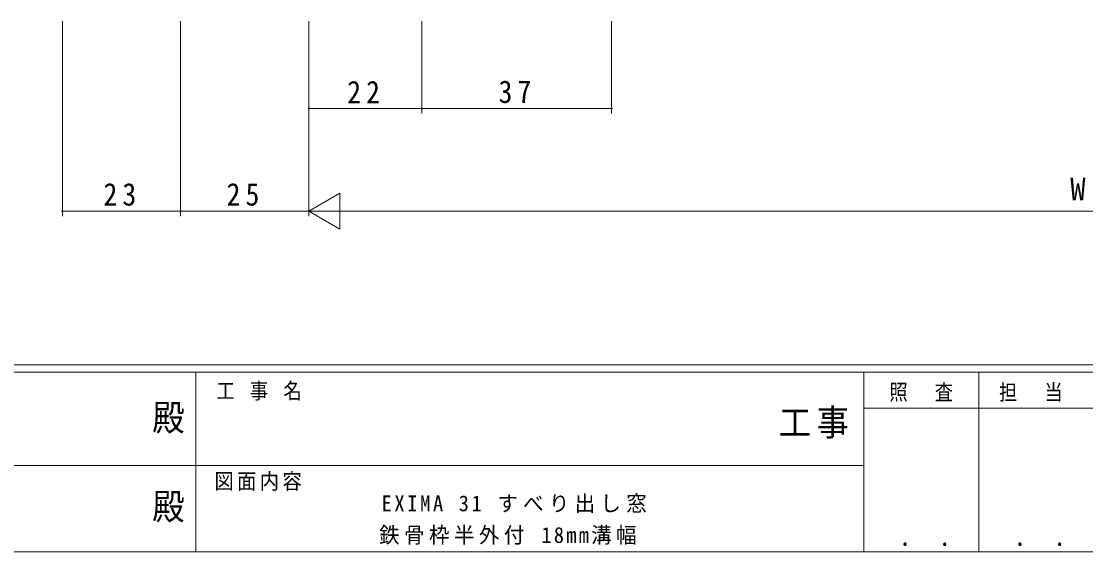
# Model space of a CAD drawing. Units: millimetres on the paper. Extents: x -397 to 397, y -282 to 282.
# Drawn here: x -42.9 to 164.5, y -282.1 to -178.7 of the extents above; entities that cross this region are included whole.
import ezdxf
from ezdxf.enums import TextEntityAlignment as Align

# ---------------------------------------------------------------- set-up
doc = ezdxf.new("R2010")
doc.units = ezdxf.units.MM
doc.layers.add('0-1_YKK_ZWAK', color=7, linetype='Continuous', lineweight=18)
doc.layers.add('0-7_YKK_D', color=6, linetype='Continuous', lineweight=18)
doc.layers.add('0-2_USER1', color=7, linetype='Continuous')
doc.styles.add('ＭＳ ゴシック', font='')
doc.styles.get('ＭＳ ゴシック').set_extended_font_data('MS Gothic')

msp = doc.modelspace()

# ---------------------------------------------------------------- linework, layer by layer
at = {"layer": '0-1_YKK_ZWAK'}
for p, q in [((376.092, -245.7), (-393.908, -245.7)), ((338.292, -247.1), (-393.908, -247.1)), ((-8.908, -247.1), (-8.908, -282.1)), ((121.292, -247.1), (121.292, -282.1)), ((143.692, -247.1), (143.692, -282.1)), ((189.476, -254.099), (121.292, -254.099)), ((-136.308, -265.299), (-7.508, -265.299)), ((-7.508, -265.299), (121.292, -265.299)), ((-393.908, -282.1), (338.292, -282.1))]:
    msp.add_line(p, q, dxfattribs=at)
at = {"layer": '0-7_YKK_D'}
for p, q in [((-34.88, -178.7), (-34.88, -216.7)), ((-11.88, -178.7), (-11.88, -216.7)), ((-11.88, -178.7), (-11.88, -216.7)), ((13.12, -178.7), (13.12, -196.7)), ((13.12, -178.7), (13.12, -216.7)), ((13.12, -178.7), (13.12, -216.7)), ((35.12, -178.7), (35.12, -196.7)), ((35.12, -178.7), (35.12, -196.7)), ((72.12, -178.7), (72.12, -196.7)), ((13.12, -195.7), (35.12, -195.7)), ((35.12, -195.7), (72.12, -195.7)), ((13.12, -215.7), (19.182, -212.2)), ((19.182, -219.2), (19.182, -212.2)), ((-11.88, -215.7), (-34.88, -215.7)), ((-11.88, -215.7), (13.12, -215.7)), ((13.12, -215.7), (25.244, -215.7)), ((13.12, -215.7), (19.182, -219.2)), ((306.12, -215.7), (20.12, -215.7))]:
    msp.add_line(p, q, dxfattribs=at)
for centre, start, end in [((13.12, -195.7), 0, 180), ((13.12, -195.7), 180, 0), ((35.12, -195.7), 0, 180), ((35.12, -195.7), 0, 180), ((35.12, -195.7), 180, 0), ((35.12, -195.7), 180, 0), ((72.12, -195.7), 0, 180), ((72.12, -195.7), 180, 0), ((-34.88, -215.7), 0, 180), ((-34.88, -215.7), 180, 0), ((-11.88, -215.7), 0, 180), ((-11.88, -215.7), 0, 180), ((-11.88, -215.7), 180, 0), ((-11.88, -215.7), 180, 0)]:
    msp.add_arc(centre, 0.106, start, end, dxfattribs=at)

# ---------------------------------------------------------------- texts
at = {"layer": '0-1_YKK_ZWAK', "style": 'ＭＳ ゴシック', "width": 0.9}
for p in [(-17.39, -260.056), (-17.39, -277.378)]:
    msp.add_text('殿', height=5.132, dxfattribs=at).set_placement(p, align=Align.BOTTOM_LEFT)
at = {"layer": '0-1_YKK_ZWAK', "attachment_point": 7, "style": 'ＭＳ ゴシック'}
for s, insert, char_height in [('\\T1.22;\\W0.85;工\\~事\\~名', (-4.896, -252.633), 3.079), ('\\T1.24;\\W0.85;照\\~\\~査', (126.281, -252.88), 3.079), ('\\T1.24;\\W0.85;担\\~\\~当', (147.646, -252.88), 3.079), ('\\T1.17;\\W0.9;工事', (104.723, -260.056), 5.132), ('\\T1.17;\\W0.9;図面内容', (-5.291, -270.248), 3.079), ('\\T1.24;\\W0.85;\\~．\\~．', (125.747, -281.046), 3.592), ('\\T1.24;\\W0.85;\\~．\\~．', (148.147, -281.046), 3.592)]:
    msp.add_mtext(s, dxfattribs=dict(at, insert=insert, char_height=char_height))
at = {"layer": '0-2_USER1', "char_height": 3.079, "attachment_point": 7, "style": 'ＭＳ ゴシック'}
for s, insert in [('\\T1.26;\\W0.95;EXIMA\\~31\\~すべり出し窓', (27.289, -274.549)), ('\\T1.22;\\W0.95;鉄骨枠半外付\\~18mm溝幅', (26.809, -280.725))]:
    msp.add_mtext(s, dxfattribs=dict(at, insert=insert))
at = {"layer": '0-7_YKK_D', "color": 7, "style": 'ＭＳ ゴシック'}
msp.add_text('W', height=4.399, dxfattribs=at).set_placement((161.52, -214.9), align=Align.BOTTOM_LEFT)
at = {"layer": '0-7_YKK_D', "color": 7, "char_height": 4.399, "attachment_point": 7, "style": 'ＭＳ ゴシック'}
for s, insert in [('\\T1.37;\\W0.9;22', (20.6, -194.7)), ('\\T1.37;\\W0.9;37', (50.1, -194.7)), ('\\T1.37;\\W0.9;23', (-26.9, -214.7)), ('\\T1.37;\\W0.9;25', (-2.9, -214.7))]:
    msp.add_mtext(s, dxfattribs=dict(at, insert=insert))

doc.saveas('drawing.dxf')
